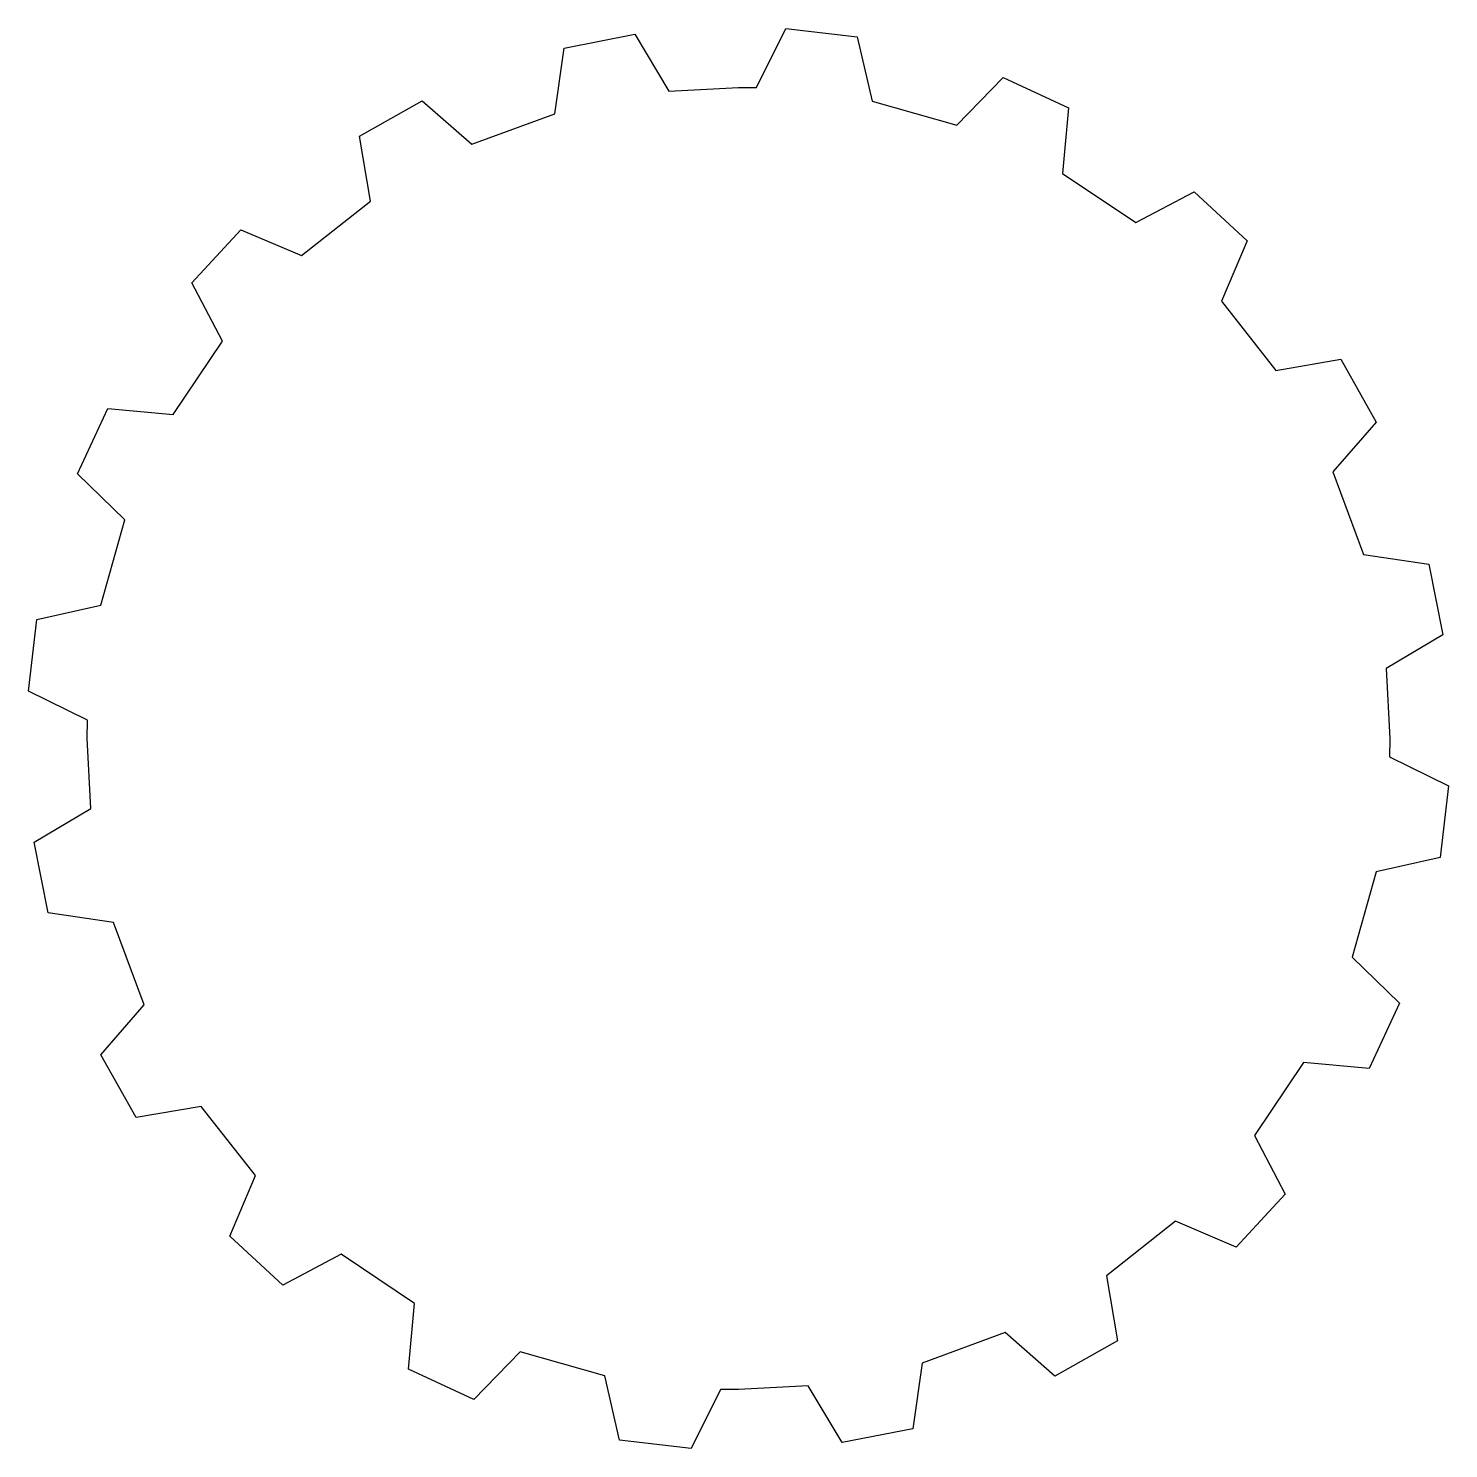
# Model space of a CAD drawing. Extents: x -24.9 to 24.9, y -24.9 to 24.9.
import ezdxf

# ---------------------------------------------------------------- set-up
doc = ezdxf.new("R2010")
doc.units = 0
doc.layers.add('Layer_1', color=7, linetype='CONTINUOUS')

msp = doc.modelspace()

# ---------------------------------------------------------------- linework, layer by layer
at = {"layer": 'Layer_1', "color": 7}
msp.add_lwpolyline([(1.658056, 24.946596), (4.171597, 24.655554), (4.691944, 22.388957), (7.672917, 21.55111), (9.295694, 23.217985), (11.58875, 22.159651), (11.377083, 19.848957), (13.952361, 18.129165), (16.007292, 19.205138), (17.868194, 17.485346), (16.959792, 15.35986), (18.873611, 12.925693), (21.157847, 13.322582), (22.401389, 11.117693), (20.875625, 9.371471), (21.951597, 6.461026), (24.244653, 6.125916), (24.738542, 3.647638), (22.745347, 2.457027), (22.877639, -0.003612), (22.868819, -0.638612), (24.941389, -1.661668), (24.650347, -4.175196), (22.392569, -4.686752), (21.554722, -7.676529), (23.212778, -9.299307), (22.154444, -11.592362), (19.84375, -11.380696), (18.123958, -13.94714), (19.199931, -16.002085), (17.480139, -17.862973), (15.354653, -16.954585), (12.920486, -18.877224), (13.317361, -21.161474), (11.1125, -22.396196), (9.36625, -20.870418), (6.455833, -21.94639), (6.120694, -24.248251), (3.642431, -24.733335), (2.451806, -22.74014), (0, -22.872418), (-0.635, -22.863669), (-1.658056, -24.945058), (-4.180417, -24.65403), (-4.691944, -22.387419), (-7.672917, -21.549586), (-9.295694, -23.216447), (-11.58875, -22.158113), (-11.377083, -19.847419), (-13.952361, -18.118808), (-16.007292, -19.203585), (-17.868194, -17.483808), (-16.959792, -15.349502), (-18.873611, -12.924141), (-21.157847, -13.312196), (-22.401389, -11.107364), (-20.875625, -9.361085), (-21.951597, -6.459502), (-24.244653, -6.124363), (-24.738542, -3.646085), (-22.745347, -2.455474), (-22.877639, -0.003669), (-22.868819, 0.640136), (-24.941389, 1.663192), (-24.650347, 4.176748), (-22.392569, 4.688276), (-21.554722, 7.678081), (-23.212778, 9.300859), (-22.154444, 11.593915), (-19.852569, 11.382248), (-18.123958, 13.957526), (-19.199931, 16.012442), (-17.480139, 17.873345), (-15.354653, 16.964942), (-12.920486, 18.878762), (-13.317361, 21.162998), (-11.1125, 22.39772), (-9.36625, 20.880776), (-6.455833, 21.947928), (-6.120694, 24.249803), (-3.642431, 24.743692), (-2.451806, 22.741678), (0, 22.874026), (0.635, 22.874026), (1.658056, 24.946596)], dxfattribs=at)

doc.saveas('drawing.dxf')
